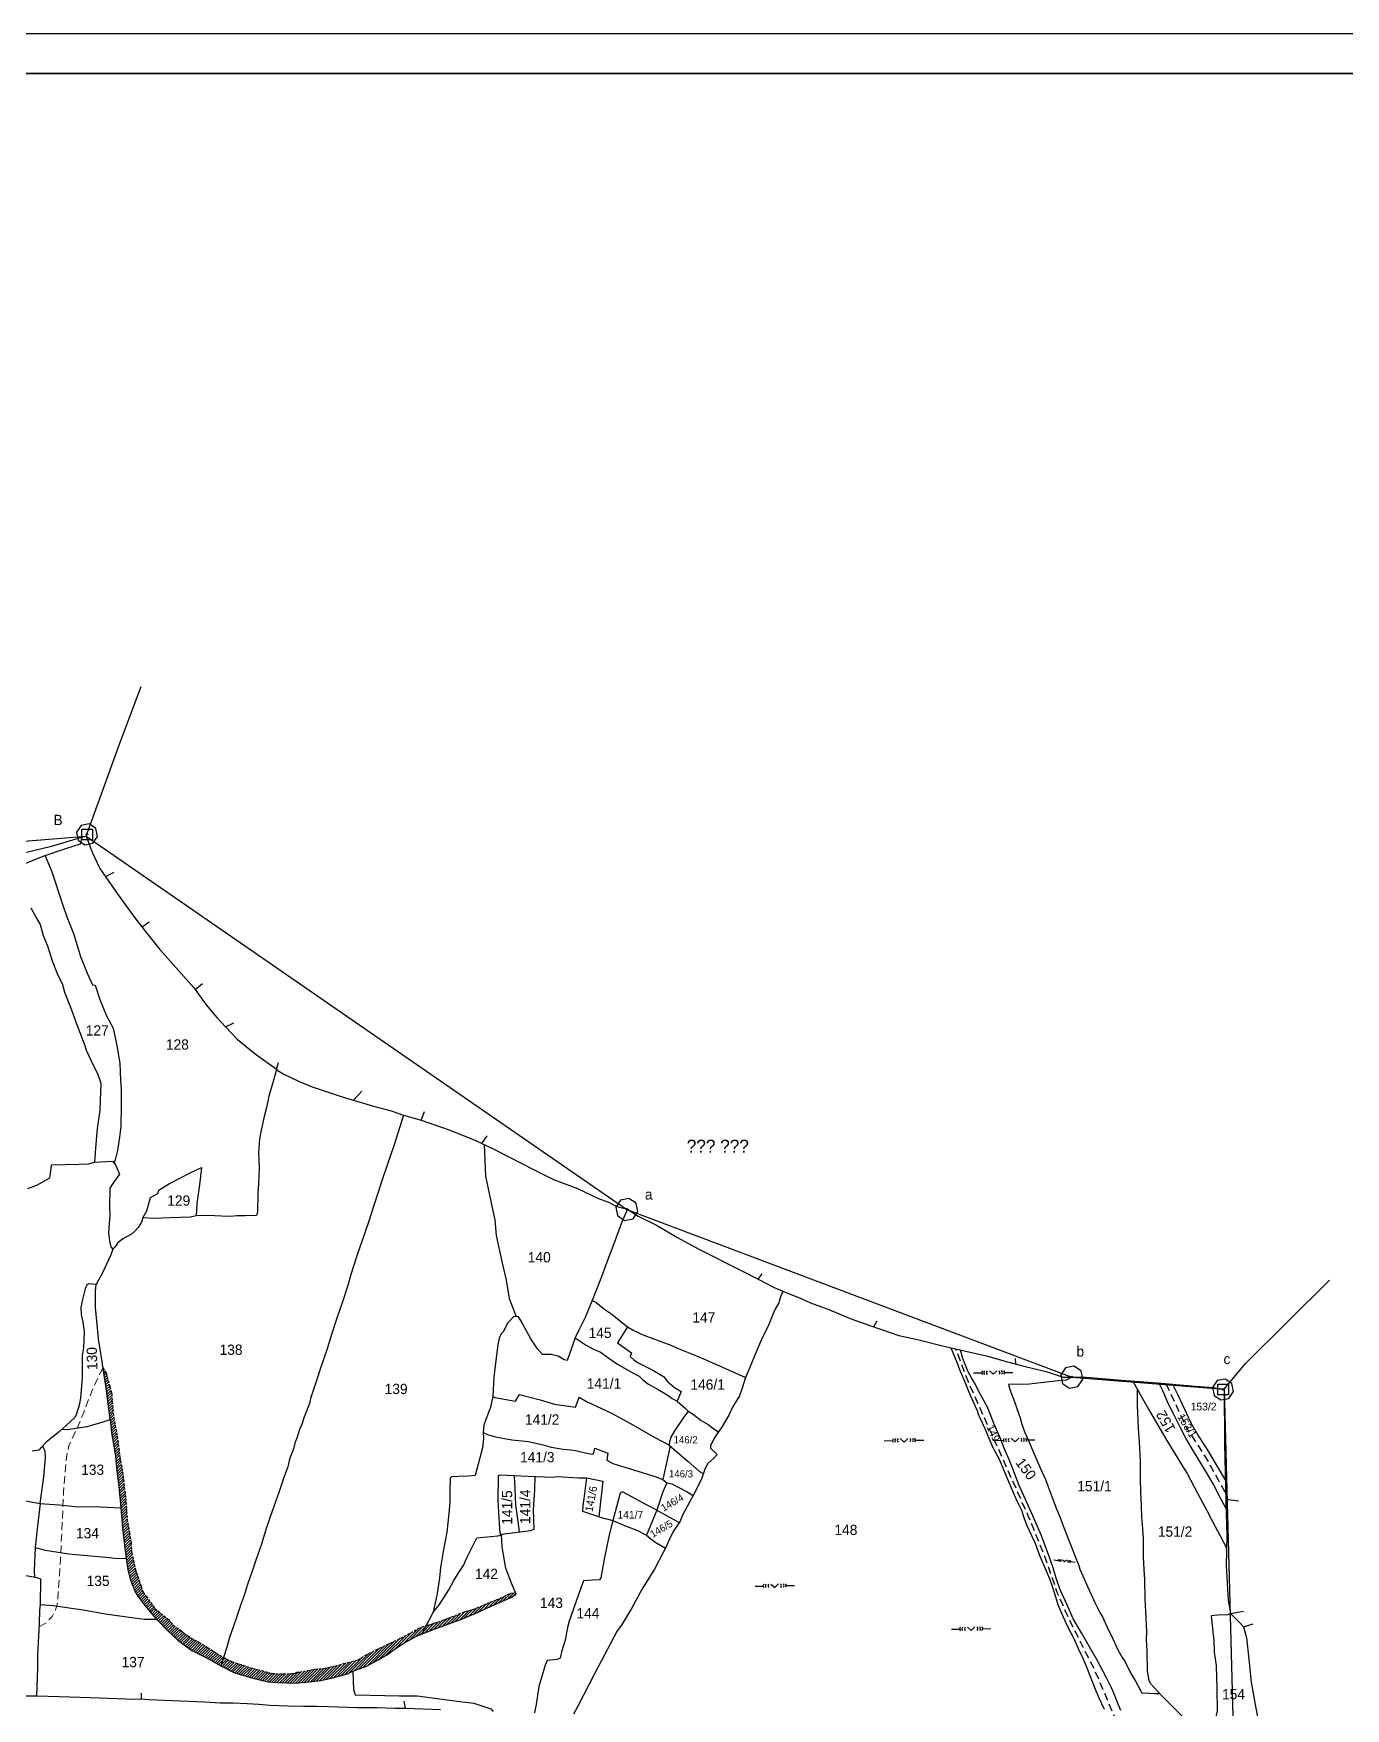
# Model space of a CAD drawing. Header units: millimetres. Extents: x -8 to 13596, y -8 to 3042.
# Drawn here: x 227.4 to 482.6, y 484.5 to 810.3 of the extents above; entities that cross this region are included whole.
import ezdxf

# ---------------------------------------------------------------- set-up
doc = ezdxf.new("R2010")
doc.units = ezdxf.units.MM
doc.header["$MEASUREMENT"] = 0
doc.linetypes.add('ACAD_ISO02W100', pattern=[15, 12, -3])
doc.linetypes.add('DASHED', pattern=[0.75, 0.5, -0.25])
for name, color, linetype in [('Image', 7, 'Continuous'), ('Legend', 250, 'Continuous'), ('Line_Road', 250, 'ACAD_ISO02W100'), ('Line_Traverse', 160, 'Continuous'), ('Poly_Village_Bndry', 250, 'Continuous'), ('Sym_Stone_BandoBast_Chou Pat', 250, 'Continuous'), ('Sym_Stone_Munara', 250, 'Continuous'), ('Sym_Traverse_Stone', 5, 'Continuous'), ('Text_Survey_Gat_No', 7, 'Continuous'), ('Text_Traverse_Stone', 5, 'Continuous')]:
    doc.layers.add(name, color=color, linetype=linetype)
for name, color, linetype, lineweight in [('Line_Miscellaneous', 4, 'Continuous', 20), ('Poly_Survey_Bndry', 250, 'Continuous', 30), ('Sym_Other', 56, 'Continuous', 30), ('Text_Map_Out', 250, 'Continuous', 0)]:
    doc.layers.add(name, color=color, linetype=linetype, lineweight=lineweight)
doc.layers.add('Village_Devide_Line', color=7, linetype='Continuous', true_color=0x000000)
doc.styles.add('Roman', font='Sakal_Marathi_N_Ship.TTF')
doc.styles.add('Text Map', font='')
doc.styles.get('Text Map').set_extended_font_data('Sakal Marathi')
picture_1 = doc.add_image_def('image1.jpg', size_in_pixel=(8950, 12638))

# ---------------------------------------------------------------- blocks, each defined once
blk = doc.blocks.new('Sym_Traverse_Stone')
at = {"layer": 'Sym_Traverse_Stone'}
blk.add_lwpolyline([(3.22, -0.65), (2.74, 1.82), (0.65, 3.22), (-1.82, 2.74), (-3.22, 0.65), (-2.74, -1.82), (-0.65, -3.22), (1.82, -2.74)], close=True, dxfattribs=at)
blk = doc.blocks.new('Sym_Bonda_Bast_Chou Pat')
at = {"color": 0}
blk.add_lwpolyline([(-1.65, -1.65), (-1.65, 1.65), (1.65, 1.65), (1.65, -1.65)], close=True, dxfattribs=at)
blk.add_circle((0.01, 0.03), 0.21, dxfattribs=at)
blk = doc.blocks.new('A$C49D600D6')
at = {"layer": 'Sym_Stone_BandoBast_Chou Pat'}
blk.add_blockref('Sym_Bonda_Bast_Chou Pat', (3.22, 3.22), dxfattribs=at)
at = {"layer": 'Sym_Traverse_Stone'}
blk.add_blockref('Sym_Traverse_Stone', (3.22, 3.22), dxfattribs=at)
blk = doc.blocks.new('Pahadbhalla')
at = {"layer": 'Sym_Other'}
for points in [[(-5.93, 0.49), (-3.47, 0.49)], [(-1.12, 1.05), (0, 0)], [(1.12, 1.05), (0, 0)], [(3.47, 0.49), (5.93, 0.49)]]:
    blk.add_lwpolyline(points, dxfattribs=at)
for centre, start, end in [((-2.75, 0.52), 131.8701, 226.2798), ((-2.09, 0.52), 131.8701, 226.2798), ((-1.31, 0.52), 131.8701, 226.2798), ((1.31, 0.52), 313.7202, 48.1299), ((2.09, 0.52), 313.7202, 48.1299), ((2.75, 0.52), 313.7202, 48.1299)]:
    blk.add_arc(centre, 0.715, start, end, dxfattribs=at)
blk = doc.blocks.new('MINOR TRAVERSE STATION')
at = {"linetype": 'Continuous'}
blk.add_hatch(color=0, dxfattribs=at).paths.add_polyline_path([(0.09, 0, 1), (-0.09, 0, 1)])
at = {"color": 0, "const_width": 0.00123}
blk.add_lwpolyline([(0.86, -0.56), (0, 1.04), (-0.86, -0.56)], close=True, dxfattribs=at)
at = {"color": 0}
blk.add_circle((0, 0), 0.0879, dxfattribs=at)

msp = doc.modelspace()

# ---------------------------------------------------------------- hatches: boundary and pattern name
at = {"layer": 'Sym_Stone_Munara'}
h = msp.add_hatch(dxfattribs=at)
h.set_pattern_fill('ANSI31', color=256, scale=3)
h.paths.add_polyline_path([(242.36, 540.69), (242.63, 538.12), (243.37, 533.55), (243.68, 530.09), (244.06, 527.76), (244.76, 519.65), (245.43, 513.72), (245.81, 511.46), (246.23, 509.65), (247.13, 507.35), (247.7, 506.33), (250.38, 502.95), (251.36, 501.85), (253.63, 499.57), (255.51, 497.81), (258.22, 495.79), (261.47, 494.16), (263.88, 492.8), (264.4, 494.42), (262.38, 495.66), (259.61, 497.43), (258.03, 498.22), (254.61, 500.73), (253.67, 501.79), (251.05, 503.97), (249.35, 506.34), (248.78, 507.06), (247.24, 511.64), (246.53, 514.82), (246.42, 516.75), (245.66, 521.3), (245.34, 525.45), (244.76, 530.55), (244.23, 533.46), (243.74, 537.42), (243.04, 541.08), (242.64, 545.75), (241.56, 549.78), (240.94, 550.84), (241.15, 549.35), (241.56, 546.85)])
h = msp.add_hatch(dxfattribs=at)
h.set_pattern_fill('ANSI31', color=256, scale=3)
h.paths.add_polyline_path([(303.08, 499.04), (310.35, 501.78), (313.31, 502.98), (317.01, 504.68), (320.16, 506.02), (321.31, 506.73), (321.18, 507.05), (320.29, 506.91), (319.53, 506.67), (318.96, 506.28), (312.95, 503.78), (311.42, 503.34), (307.3, 501.77), (304.73, 500.84), (303.8, 500.67), (303.33, 499.79)])
h = msp.add_hatch(dxfattribs=at)
h.set_pattern_fill('ANSI31', color=256, scale=3)
h.paths.add_polyline_path([(263.88, 492.8), (266.4, 491.52), (270.06, 490.42), (273.07, 489.7), (274.84, 489.53), (278.38, 489.46), (281.03, 489.69), (283.31, 489.95), (285.66, 490.5), (288.48, 491.22), (289.54, 491.74), (292.2, 492.74), (294.46, 493.95), (296.33, 495.06), (297.85, 496.15), (299.64, 497.31), (301.91, 498.6), (303.08, 499.04), (303.33, 499.79), (303.8, 500.67), (302.25, 500.05), (300.8, 499.21), (297.53, 497.53), (294.07, 495.92), (291.88, 494.81), (290.56, 493.94), (287.75, 493.25), (286.89, 492.94), (283.82, 492.28), (282.17, 492.16), (279.2, 491.59), (278.67, 491.59), (278.18, 491.31), (275.25, 491.22), (273.79, 491.32), (269.52, 492.49), (266, 493.63), (264.4, 494.42)])

# ---------------------------------------------------------------- linework, layer by layer
at = {"layer": 'Legend'}
msp.add_lwpolyline([(-7.78, 810.3), (732.41, 810.3), (732.41, -7.78), (-7.78, -7.78)], close=True, dxfattribs=at)
at = {"layer": 'Legend', "lineweight": 30}
msp.add_lwpolyline([(593.47, 802.52), (0, 802.52), (0, 0), (593.47, 0)], dxfattribs=at)
at = {"layer": 'Line_Miscellaneous', "linetype": 'DASHED', "ltscale": 3, "flags": 128}
msp.add_lwpolyline([(228.59, 500.45), (229.91, 501.2), (231.1, 502.42), (231.87, 504.09), (232.12, 505.08), (232.69, 513.5), (233.29, 526.66), (233.89, 533.77), (234.34, 535.62), (235.92, 539.05), (237.2, 542.08), (238.78, 546.2), (240.94, 550.84)], dxfattribs=at)
at = {"layer": 'Line_Road', "linetype": 'DASHED', "ltscale": 3, "flags": 128}
for points in [[(438.98, 479.85), (433.82, 491.99), (428.98, 501.53), (426.53, 507.08), (424.31, 513.58), (420.9, 521.98), (416.67, 531.42), (413.18, 539.22), (409.35, 547.77), (406.78, 554.46)], [(447.65, 547.7), (451.73, 538.99), (455.76, 532.73), (459.29, 526.29)]]:
    msp.add_lwpolyline(points, dxfattribs=at)
at = {"layer": 'Line_Traverse'}
for points in [[(55.21, 638.89), (69.55, 640.03), (116.07, 644.25), (137.6, 646.2), (158.77, 647.82), (237.67, 654.2), (342.81, 581.58), (429.38, 548.98)], [(429.39, 548.98), (459.01, 546.61), (461.17, 463.41)]]:
    msp.add_lwpolyline(points, dxfattribs=at)
at = {"layer": 'Poly_Survey_Bndry'}
for points in [[(236.84, 653.97), (236.53, 652.65), (233.66, 651.71), (229.25, 650.22), (225.08, 648.53)], [(229.7, 650.38), (230.93, 647.42), (233.16, 640.73), (233.9, 638.52), (235.24, 635.23), (236.61, 630.75), (237.87, 627.54), (238.91, 625.28), (239.43, 625.22), (240.31, 622.42), (241.65, 619.2), (242.96, 616.85), (243.65, 613.45), (244.22, 610.04), (244.34, 606.67), (244.5, 605.02), (244.49, 601.75), (244.39, 597.7), (244.19, 595.63), (243.78, 593.06), (243.35, 591.21), (243.12, 590.64)], [(226.91, 640.27), (228.02, 638.26), (228.72, 637), (229.35, 634.84), (230.14, 632.84), (231.04, 629.95), (232.02, 627.45), (233.07, 625.33), (233.48, 623.85), (234.8, 620.38), (235.79, 617.69), (236.76, 615.16), (237.42, 613.44), (237.65, 612.57), (239.14, 609.37), (239.88, 608.04), (240.5, 606.35), (240.56, 605.85), (240.42, 602.86), (240.32, 600.79), (239.79, 597.33), (239.49, 593.49), (239.27, 590.8)], [(274.7, 608.77), (274.07, 606.46), (273.2, 603.62), (272.72, 601.4), (272.27, 599.64), (271.71, 596.98), (271.36, 595.32), (271.19, 592.56), (271.32, 589.75), (271.21, 586.61), (271.06, 584.77), (270.99, 581.07), (270.8, 580.38), (268.63, 580.31), (266.97, 580.36), (265.73, 580.23), (263.98, 580.24), (261.3, 580.39), (259.06, 580.33), (258, 580.08), (254.05, 579.94), (250.98, 579.83), (248.69, 579.91), (248.41, 579.12), (247.79, 578.03), (247.14, 577.33), (246.48, 576.74), (244.84, 575.83), (243.79, 575.01), (243.22, 574.14), (242.86, 573.82)], [(299.38, 599.88), (297.58, 594.15), (295.46, 587.9), (293.53, 582.12), (292.56, 579.11), (291.38, 575.54), (290.38, 572.76), (289.15, 568.95), (288.55, 566.76), (287.57, 563.8), (286.44, 560.41), (285.47, 557.47), (284.53, 554.45), (283.27, 550.68), (282.48, 548.32), (281.58, 545.61), (281.31, 544.79), (281.09, 543.85), (280.39, 542.04), (280.01, 541.05), (279.7, 539.92), (279.18, 538.79), (278.72, 537.29), (278.29, 536.14), (277.99, 535.03), (277.24, 532.99), (276.89, 531.52), (276.1, 529.44), (275.16, 526.52), (273.82, 522.91), (272.78, 519.74), (271.71, 516.26), (270.73, 513.57), (269.98, 511.24), (269.05, 508.63), (268.42, 506.51), (267.8, 504.94), (267.12, 502.76), (266.26, 500.32), (265.55, 498.33), (265.04, 496.43), (263.88, 492.8)], [(315.09, 594.17), (315.36, 588.06), (316.98, 580.38), (317.15, 579.56), (317.44, 576.53), (318.54, 571.47), (319.34, 567.82), (319.95, 564.22), (321.3, 560.72)], [(226.34, 585.65), (228.06, 586.29), (230.61, 587.71), (230.76, 588.53), (230.92, 590.26), (236.23, 590.38), (238.22, 590.43), (239.27, 590.8), (242.89, 590.99), (243.48, 590.09), (244.18, 588.43), (242.87, 586.64), (242.28, 585.68), (242.21, 582.14), (242.27, 580.47), (242.04, 577.11), (242.25, 575.41), (242.5, 574.33), (242.86, 573.82), (242.5, 572.76), (241, 569.51), (239.62, 566.96), (238.19, 567.13), (237.84, 566.89), (237.51, 566.1), (236.91, 563.79), (236.65, 562.47), (236.69, 561.13), (237.02, 559.63), (237.28, 557.86), (237.15, 554.63), (236.91, 553.18), (236.9, 548.91), (236.58, 544.88), (236.32, 543.5), (235.71, 541.6), (235.38, 541.04), (233.85, 539.64), (232.4, 538.33), (229.91, 536.3), (228.95, 535.24), (228.47, 534.72), (227.17, 534.56)], [(248.69, 579.91), (249.45, 581.3), (250.21, 583.9), (251.62, 584.7), (251.84, 585.35), (253.88, 586.64), (257.9, 588.7), (260.13, 589.7), (259.7, 586.37), (259.23, 582.72), (259.06, 580.33)], [(342.96, 581.6), (341.77, 578.99), (340.27, 574.9), (338.95, 571.31), (337.77, 568.11), (336.07, 563.85), (334.75, 560.55), (333.52, 558.08), (332.79, 556.57), (331.19, 552.19), (330.64, 552.29), (329.46, 553.02), (328.09, 553.34), (326.43, 553.33), (325.45, 554.48), (324.17, 556.43), (322.3, 559.84), (321.73, 560.67), (320.87, 560.77), (319.7, 559.54), (318.8, 557.78), (318.37, 557.35), (317.98, 556.54), (317.73, 555.25), (317.35, 552.22), (316.93, 548.95), (316.75, 545.23), (316.28, 543.11), (315.52, 541.07), (315.01, 539.68), (314.87, 538.17), (314.94, 537.04), (314.74, 535.23), (314.23, 533.23), (313.61, 530.78), (313.36, 529.8), (311.94, 529.69), (310.08, 529.61), (308.71, 529.55), (308.44, 529.31), (308.4, 526.55), (308.38, 524.63), (308.23, 522.43), (307.82, 518.82), (307.18, 515.46), (306.59, 511.94), (306.38, 509.83), (305.94, 506.84), (305.16, 503.23), (304.38, 501.75), (303.33, 499.79), (303.08, 499.04)], [(232.99, 538.86), (233.97, 538.77), (237.86, 539.34), (241.19, 540.34), (242.36, 540.69), (242.09, 542.81), (241.56, 546.85), (241.15, 549.35), (240.68, 552.77), (240.07, 556.43), (239.81, 559.21), (239.5, 562.5), (239.48, 565.75), (239.62, 566.96)], [(373.16, 565.68), (372.64, 564.41), (372.35, 563.39), (371.65, 562.17), (371.14, 561.04), (370.41, 559.19), (369, 556.25), (368.05, 554), (366.66, 550.7), (365.89, 548.86), (365.21, 546.59), (364.71, 545.34), (363.34, 543.13), (362.66, 541.58), (361.39, 539.38), (360.06, 537.47), (359.61, 536.7), (359.08, 535.57), (359.1, 535.17), (360.38, 533.89), (359.75, 533.22), (358.6, 532.15), (357.99, 531.04), (357.4, 529.33), (356.23, 526.89), (355.04, 524.61), (353.66, 522.13), (353.1, 520.81), (351.86, 518.94), (350.99, 517.17), (350.5, 515.93), (349.96, 514.99), (348.19, 511.61), (345.82, 507.78), (343.74, 503.96), (341.76, 500.69), (340.91, 499.58), (339.07, 496.07), (337.24, 492.6), (335.48, 489.26), (333.24, 484.86), (332.48, 483.37)], [(336.07, 563.85), (336.81, 563.55), (338.54, 562.12), (339.89, 561.23), (342.37, 559.18), (342.94, 558.71), (344.05, 558.07), (346.11, 557.14), (349.65, 555.81), (351.39, 555.16), (352.81, 554.54), (356.71, 552.99), (361.42, 550.87), (365.89, 548.86)], [(342.94, 558.71), (341.01, 555.61), (343.71, 553.7), (343.49, 552.94), (344.16, 552.32), (345.01, 551.71), (348.01, 550.26), (349.95, 549.06), (350.75, 548.11), (352.06, 546.97), (353.37, 546.17), (352.91, 545.05), (352.6, 544.28)], [(332.79, 556.57), (334.91, 555.19), (336.18, 554.45), (337.72, 553.8), (339.35, 552.65), (341.02, 551.48), (343.62, 550.02), (345.19, 549.14), (345.92, 548.45), (347.04, 547.62), (348.89, 546.53), (350.84, 545.37), (351.61, 544.78), (352.6, 544.28), (354.15, 542.9), (354.77, 542.35), (355.79, 541.68), (357.3, 540.51), (358.67, 539.72), (359.56, 539.05), (360.63, 538.29)], [(405.82, 554.67), (406.88, 552.19), (407.53, 550.42), (408.5, 548.16), (409.24, 546.25), (410.1, 544.28), (410.98, 542.45), (411.16, 541.73), (412.45, 538.96), (413.37, 536.79), (414.02, 535.28), (415.27, 532.86), (416.68, 529.55), (418.17, 526.05), (418.66, 524.91), (419.55, 523.06), (420.01, 521.64), (420.57, 520.24), (421.51, 518.18), (422.21, 516.64), (423.01, 514.46), (424.17, 511.74), (425.06, 509.6), (425.56, 508.32), (426.25, 506.06), (426.73, 504.57), (427.7, 502.35), (428.57, 500.34), (429.73, 498.11), (430.6, 496.19), (431.47, 494.3), (432.27, 492.4), (433.02, 490.62), (433.75, 488.6), (434.6, 486.55), (435.64, 484.35)], [(438.86, 484.11), (438.48, 485.02), (437.51, 487.47), (437.06, 488.52), (436.04, 490.58), (434.29, 493.92), (432.53, 496.95), (431.99, 497.89), (431.21, 499.24), (429.61, 501.96), (428.48, 504.67), (427.11, 507.56), (426.29, 509.83), (425.7, 511.87), (424.63, 514.95), (423.3, 518.4), (421.76, 521.99), (420.33, 525.18), (419.06, 528.04), (418.24, 530.27), (417.3, 532.62), (416.35, 534.79), (415.43, 537.14), (414.26, 539.78), (413.52, 541.64), (412.93, 543.11), (411.6, 545.6), (410.4, 547.83), (409.87, 548.82), (409.18, 549.96), (408.18, 552.56), (407.68, 554.27)], [(429.39, 548.98), (428.25, 548.38), (426.15, 548.15), (423.33, 547.83), (421.12, 547.57), (419.15, 547.53), (417.77, 547.62), (417.04, 547.53), (417.28, 546.52), (418.26, 544.05), (418.7, 542.69), (419.29, 541.05), (419.62, 539.81), (420.2, 538.21), (420.84, 536.79), (422.19, 533.72), (423.23, 531.33), (424.21, 529.07), (424.67, 527.84), (425.48, 525.73), (426.34, 523.47), (427.03, 521.79), (427.81, 519.7), (428.56, 517.71), (429.25, 516.09), (430, 514.04), (430.71, 512.31), (430.93, 511.59), (431.51, 510.32), (432.44, 508.13), (433.09, 506.71), (433.83, 505.09), (434.89, 503.04), (435.33, 502.32), (436.17, 500.44), (437.4, 497.94), (438.3, 495.89), (439.17, 494.45), (439.71, 493.55), (440.77, 491.42), (441.74, 489.84), (443, 487.55), (444.52, 487.5), (445.64, 487.39), (446.45, 487.43)], [(441.21, 548.19), (442.79, 545.39), (444.3, 542.73), (445.63, 540.41), (447.83, 536.62), (449.26, 534.31), (450.88, 531.61), (451.79, 530.22), (453.8, 526.42), (455.62, 522.99), (456.74, 520.89), (458.22, 518.07), (459.43, 515.74)], [(459.36, 523.38), (457.97, 525.97), (457.01, 527.89), (455.37, 530.75), (453.04, 534.57), (451.56, 537.11), (450.4, 539.23), (449.25, 541.53), (448.25, 543.55), (447.06, 546.3), (446.29, 547.83)], [(448.91, 547.59), (449.95, 545.5), (452.51, 540.09), (453.98, 537.5), (455.77, 534.74), (457.62, 531.59), (459.23, 528.84)], [(316.75, 545.23), (317.18, 545), (321.17, 544.25), (321.96, 545.55), (325.95, 544.54), (328.73, 543.68), (332.81, 543.14), (333, 543.47), (333.57, 545.06), (334.95, 544.22), (339.86, 541.95), (344.02, 539.69), (348.25, 537.2), (351, 535.82), (352.54, 534.44), (354.75, 532.53), (356.98, 530.61), (357.69, 530.19)], [(450.8, 483.04), (449, 484.84), (446.79, 487.06), (444.65, 489.39), (444.42, 489.96), (444.1, 491.67), (444.02, 495.81), (443.85, 497.88), (443.93, 499.47), (443.84, 502.1), (443.59, 505.81), (443.57, 509.62), (443.45, 511.53), (443.31, 513.95), (443.27, 517.48), (443.17, 519.48), (442.98, 521.77), (442.88, 523.97), (442.76, 526.59), (442.7, 529.29), (442.71, 532.7), (442.52, 536.37), (442.3, 538.95), (442.13, 543.52), (442.13, 545.73), (442.11, 546.61)], [(354.77, 542.35), (353.68, 540.91), (352.09, 538.5), (351.4, 537.27), (351, 535.82)], [(242.36, 540.69), (242.63, 538.12), (243.18, 534.73), (243.37, 533.55), (243.68, 530.09), (244.06, 527.76), (244.43, 523.56), (244.76, 519.65), (245.14, 516.24), (245.43, 513.72), (245.81, 511.46), (246.23, 509.65), (247.13, 507.35), (247.7, 506.33), (249.12, 504.54), (250.38, 502.95), (251.36, 501.85), (253.63, 499.57), (255.51, 497.81), (258.22, 495.79), (261.47, 494.16), (263.88, 492.8), (266.4, 491.52), (270.06, 490.42), (273.07, 489.7), (274.84, 489.53), (278.38, 489.46), (281.03, 489.69), (283.31, 489.95), (285.66, 490.5), (288.48, 491.22), (289.54, 491.74), (292.2, 492.74), (294.46, 493.95), (296.33, 495.06), (297.85, 496.15), (299.64, 497.31), (301.91, 498.6), (305.38, 499.91), (310.35, 501.78), (313.31, 502.98), (317.01, 504.68), (320.16, 506.02), (321.31, 506.73), (320.42, 508.9), (319.65, 510.76), (319.31, 511.8), (318.84, 514.41), (318.6, 516.01), (318.44, 518.27), (318.16, 518.6), (317.99, 521.55), (317.77, 525), (317.84, 529.8), (318.06, 529.93), (325.13, 529.63), (328.47, 529.49), (329.23, 529.65), (333.41, 529.34), (335.05, 529.36), (338.16, 528.71), (337.35, 521.8), (334.26, 522.79), (334.3, 524.01), (334.65, 526.23), (335.05, 529.36)], [(314.87, 538.17), (315.73, 537.83), (316.84, 537.49), (317.63, 537.25), (320.44, 536.78), (323.71, 536.42), (326.53, 535.82), (328.13, 535.35), (330.47, 534.97), (332.49, 534.76), (335.95, 533.95), (336.33, 534.05), (336.58, 535.14), (339.14, 534.14), (338.93, 532.78), (340.13, 532.19), (344.34, 530.89), (348.32, 529.66), (349.82, 529.03), (350.62, 528.42), (351.58, 528.18), (354.53, 526.67), (355.72, 525.91)], [(187.73, 532.66), (192.36, 531.85), (200.76, 529.57), (204.09, 528.76), (207.94, 528.13), (215.24, 526.64), (217.37, 526.12), (220.95, 525.62), (223.29, 525.44), (227.3, 524.65), (228.76, 524.37), (229.43, 529.54), (229.78, 533.29), (229.68, 534.47), (229.24, 535.56)], [(351.27, 535.57), (349.82, 529.03)], [(318.44, 518.27), (318.96, 518.5), (324.16, 519.14), (324.83, 519.37), (324.66, 523.21), (324.94, 527.02), (325.02, 529.63)], [(320.87, 529.81), (320.97, 528.77), (321.19, 524.15), (321.63, 520.85), (321.9, 518.86)], [(350.62, 528.42), (349.84, 526.62), (348.66, 523.11), (346.64, 518.19), (347.49, 517.53), (348.47, 516.76), (350.35, 515.67)], [(348.66, 523.11), (346.76, 524.03), (341.95, 526.64), (341.52, 526.36), (340.11, 521.05), (339.38, 518.27), (338.45, 513.88), (337.76, 509.89), (337.52, 509.52), (336.12, 509.44), (334.39, 509.33), (333.34, 506.47), (331.62, 501.51), (331.3, 500.28), (330.85, 497.77), (330.09, 495.5), (329.87, 494.3), (329.28, 494.01), (327.34, 493.81), (326.96, 492.94), (325.71, 488.78), (325.16, 485.31), (325, 484.4), (324.86, 483.64)], [(228.76, 524.37), (228.16, 519.45), (227.78, 515.83), (227.59, 511.36), (227.66, 509.99)], [(228.76, 524.37), (232.44, 524.11), (235.52, 523.78), (240.39, 523.71), (244.43, 523.56)], [(337.35, 521.8), (340.11, 521.05), (342.02, 520.2), (344.88, 519.1), (346.64, 518.19)], [(348.66, 523.11), (353.02, 520.7)], [(305.16, 503.23), (306.37, 504.71), (308.23, 507.59), (309.19, 509.43), (310.02, 510.75), (311.03, 512.33), (311.37, 513.07), (311.85, 514.06), (312.5, 515.37), (313.34, 517.04), (313.67, 517.69), (317.73, 518.06), (318.44, 518.27)], [(227.78, 515.83), (229.78, 515.27), (234.3, 514.58), (240.75, 513.99), (243.98, 513.69), (245.43, 513.72)], [(228.06, 486.96), (228.26, 492.37), (228.26, 494.92), (228.63, 500.97), (228.65, 503.66), (228.77, 504.75), (228.84, 509.67), (228.15, 509.9), (225.23, 510.46)], [(228.77, 504.75), (231.28, 504.56), (237.1, 503.72), (241.47, 502.89), (246.48, 502.23), (249.04, 501.89), (250.83, 501.86), (251.31, 501.9)], [(460.3, 502.95), (459.72, 502.72), (457.76, 502.64), (456.43, 502.53), (456.85, 498.76), (456.96, 497.79), (457.07, 495.47), (457.44, 492.9), (457.55, 488.38), (457.65, 484), (456.84, 480.83), (456.62, 479.08)], [(289.54, 491.74), (289.67, 488.2), (289.96, 487.17), (298.62, 486.98), (302.03, 486.96), (310.33, 485.88), (313.1, 485.52), (316.38, 484.43), (316.84, 483.93)], [(225.91, 486.98), (228.06, 486.96), (232.42, 486.82), (238.49, 486.62), (243.71, 486.44), (247.29, 486.33), (248.47, 486.37), (249.88, 486.26), (254.44, 486.03), (260.77, 485.79), (263.8, 485.62), (265.48, 485.62), (266.29, 485.62), (269.02, 485.47), (271.26, 485.35), (273.39, 485.16), (276.9, 485.05), (279.95, 484.95), (282.52, 484.94), (284.81, 484.92), (290.33, 484.73), (294.22, 484.7), (297.7, 484.54), (299.75, 484.54), (306.6, 484.28)]]:
    msp.add_lwpolyline(points, dxfattribs=at)
at = {"layer": 'Poly_Survey_Bndry', "linetype": 'DASHED'}
msp.add_lwpolyline([(240.94, 550.84), (241.56, 549.78), (242.27, 547.15), (242.64, 545.75), (243.04, 541.08), (243.74, 537.42), (244.23, 533.46), (244.76, 530.55), (245.34, 525.45), (245.54, 522.88), (245.66, 521.3), (246.08, 518.77), (246.42, 516.75), (246.53, 514.82), (247.24, 511.64), (248.35, 508.33), (248.78, 507.06), (249.35, 506.34), (251.05, 503.97), (253.67, 501.79), (254.61, 500.73), (256.2, 499.56), (258.03, 498.22), (259.61, 497.43), (261.28, 496.36), (262.38, 495.66), (264.4, 494.42), (266, 493.63), (269.52, 492.49), (272.44, 491.69), (273.79, 491.32), (275.25, 491.22), (278.18, 491.31), (278.67, 491.59), (279.2, 491.59), (282.17, 492.16), (283.82, 492.28), (286.89, 492.94), (287.75, 493.25), (289.39, 493.65), (290.56, 493.94), (291.88, 494.81), (294.07, 495.92), (297.53, 497.53), (300.8, 499.21), (302.25, 500.05), (303.8, 500.67), (304.73, 500.84), (307.3, 501.77), (311.42, 503.34), (312.95, 503.78), (314.95, 504.61), (317.47, 505.66), (318.96, 506.28), (319.53, 506.67), (320.29, 506.91), (321.18, 507.05)], dxfattribs=at)
at = {"layer": 'Poly_Village_Bndry'}
msp.add_lwpolyline([(225.32, 650.84), (230.95, 652.25), (233.78, 653.08), (236.84, 653.97), (237.67, 654.2), (238.83, 651.04), (240.33, 647.9), (242.51, 644.73), (244.26, 642.3), (247.32, 638.01), (249.4, 635.36), (251.99, 632.15), (255.09, 628.63), (258.2, 625.1), (258.88, 624.33), (261.03, 621.39), (263.08, 618.9), (264.79, 617.08), (267.04, 614.69), (270.53, 611.84), (274.6, 608.91), (274.8, 608.64), (276.09, 607.88), (278.94, 606.53), (281.66, 605.41), (287.29, 603.57), (293.56, 601.68), (296.98, 600.73), (299.38, 599.88), (302.84, 598.95), (308.26, 597.07), (313.25, 595.04), (316.94, 593.31), (319.89, 591.79), (324.82, 589.26), (328.56, 587.43), (333.21, 585.63), (336.09, 584.27), (337.41, 583.64), (339.14, 583.04), (340.85, 582.17), (342.96, 581.6), (345.02, 580.28), (348.57, 578.5), (352.53, 576.18), (356.98, 573.81), (365.19, 569.61), (368.33, 568), (371.49, 566.39), (373.16, 565.68), (376.86, 564.19), (378.52, 563.42), (382.11, 562.11), (386.24, 560.38), (390.06, 558.99), (394.23, 557.55), (395.72, 557.04), (399.35, 556.28), (403.67, 555.15), (407.6, 554.28), (412.79, 553.13), (416.62, 552), (420.26, 551.04), (424.35, 550.04), (426.48, 549.33), (427.69, 548.97), (429.39, 548.98), (432.12, 548.95), (439.03, 548.35), (446.05, 547.85), (453.37, 547.18), (456.92, 546.94), (459.01, 546.61), (459.06, 535.97), (459.33, 524.84), (459.49, 518.14), (459.35, 512.27), (459.76, 505.56), (460.24, 503.01), (462.07, 501.09), (462.74, 500.39), (463.32, 498.23), (463.75, 494.11), (464.22, 489.63), (464.89, 486.02), (465.49, 482.83)], dxfattribs=at)
at = {"layer": 'Sym_Stone_Munara'}
for points in [[(241.42, 646.32), (243.13, 647.16)], [(248.52, 636.49), (249.93, 637.52)], [(258.88, 624.33), (260.29, 625.54)], [(264.79, 617.08), (266.42, 617.87)], [(274.7, 608.77), (275.06, 610.14)], [(289.64, 602.86), (291.26, 604.55)], [(302.84, 598.95), (303.47, 600.6)], [(314.6, 594.41), (315.63, 595.92)], [(368.33, 568), (369.16, 569.05)], [(390.87, 558.71), (391.5, 559.91)], [(418.44, 551.52), (418.43, 552.61)], [(459.32, 525.21), (461.78, 524.91)], [(460.24, 503.01), (462.72, 503.45)], [(462.74, 500.39), (464.6, 500.97)], [(248.47, 486.37), (248.46, 487.47)], [(299.75, 484.54), (299.53, 485.92)]]:
    msp.add_lwpolyline(points, dxfattribs=at)
at = {"layer": 'Village_Devide_Line'}
for points in [[(237.67, 654.2), (244.22, 672.26), (248.4, 683.27)], [(459.01, 546.61), (463.13, 551.59), (479.48, 567.85)]]:
    msp.add_lwpolyline(points, dxfattribs=at)

# ---------------------------------------------------------------- block references
at = {"layer": 'Sym_Other'}
for p, xscale, yscale, zscale, rotation in [((414.06, 549.51), 0.6470948147142007, 0.6470948147142007, 0.6470948147142007, 0.9482925079431429), ((396.73, 536.34), 0.6470948147142007, 0.6470948147142007, 0.6470948147142007, 0.9482925079431433), ((418.31, 536.39), 0.6470948147142007, 0.6470948147142007, 0.6470948147142007, 0.9482925079431429), ((427.91, 513.02), 0.3537966529999738, 0.3537966529999738, 0.3537966529999738, 354.2422345774236), ((371.59, 508.05), 0.6470948147142007, 0.6470948147142007, 0.6470948147142007, 0.9482925079431433), ((409.8, 499.67), 0.6470948147142007, 0.6470948147142007, 0.6470948147142007, 0.9482925079431433)]:
    msp.add_blockref('Pahadbhalla', p, dxfattribs=dict(at, xscale=xscale, yscale=yscale, zscale=zscale, rotation=rotation))
at = {"layer": 'Sym_Stone_Munara'}
for name, p, xscale, yscale, zscale in [('A$C49D600D6', (235.82, 652.5), 0.6299795058850268, 0.6299795058850268, 0.6299795058850268), ('MINOR TRAVERSE STATION', (342.86, 581.62), 1.877313386862657, 1.877313386862657, 1.877313386862657), ('MINOR TRAVERSE STATION', (429.38, 548.98), 1.877313386862657, 1.877313386862657, 1.877313386862657), ('A$C49D600D6', (456.74, 544.53), 0.6299795058850268, 0.6299795058850268, 0.6299795058850268)]:
    msp.add_blockref(name, p, dxfattribs=dict(at, xscale=xscale, yscale=yscale, zscale=zscale))
at = {"layer": 'Sym_Traverse_Stone', "xscale": 0.6656273457135518, "yscale": 0.6656273457135518, "zscale": 0.6656273457135518}
for p in [(342.81, 581.58), (429.34, 548.95)]:
    msp.add_blockref('Sym_Traverse_Stone', p, dxfattribs=at)

# ---------------------------------------------------------------- texts
at = {"layer": 'Text_Map_Out', "style": 'Text Map'}
msp.add_text('माळे गांव', height=2.5, dxfattribs=at).set_placement((354.47, 592.64))
at = {"layer": 'Text_Survey_Gat_No', "style": 'Text Map'}
for s, height, p in [('127', 2, (237.61, 615.39)), ('128', 2, (253.19, 612.66)), ('129', 2, (253.45, 582.3)), ('140', 2, (323.56, 571.28)), ('147', 2, (355.57, 559.57)), ('145', 2, (335.38, 556.57)), ('138', 2, (263.62, 553.29)), ('139', 2, (295.73, 545.66)), ('141/1', 2, (335.03, 546.72)), ('146/1', 2, (355.19, 546.52)), ('141/2', 2, (323.01, 539.71)), ('153/2', 1.5, (452.48, 542.48)), ('141/3', 2, (322.06, 532.39)), ('133', 2, (236.71, 529.94)), ('151/1', 2, (430.42, 526.75)), ('141/7', 1.5, (341.01, 521.45)), ('134', 2, (235.7, 517.6)), ('148', 2, (383.2, 518.26)), ('151/2', 2, (446.09, 517.91)), ('142', 2, (313.29, 509.68)), ('135', 2, (237.77, 508.33)), ('143', 2, (325.94, 504.05)), ('144', 2, (333.03, 502.04)), ('137', 2, (244.57, 492.54)), ('154', 2, (458.57, 486.29))]:
    msp.add_text(s, height=height, dxfattribs=at).set_placement(p)
for s, height, rotation, p in [('130', 2, 91.6008, (239.87, 550.36)), ('152', 2, 120.3544, (449.61, 538.88)), ('153/1', 1.5, 301.0452, (449.83, 541.27)), ('149', 1.5, 294.1205, (412.72, 539.28)), ('146/2', 1.4, 359.5355, (351.91, 536.09)), ('150', 2, 307.1326, (418.3, 532.3)), ('146/3', 1.4, 359.5355, (351.01, 529.48)), ('141/5', 2, 90, (320.53, 520.24)), ('141/4', 2, 89.7176, (324.03, 520.39)), ('141/6', 1.5, 79.3744, (336.15, 522.68)), ('146/4', 1.4, 30.1511, (349.97, 522.78)), ('146/5', 1.4, 30.1511, (347.85, 517.69))]:
    msp.add_text(s, height=height, rotation=rotation, dxfattribs=at).set_placement(p)
at = {"layer": 'Text_Traverse_Stone', "style": 'Roman'}
for s, p in [('B', (231.32, 656.33)), ('a', (346.34, 583.5)), ('b', (430.26, 552.96)), ('c', (458.86, 551.49))]:
    msp.add_text(s, height=2, dxfattribs=at).set_placement(p)

# ---------------------------------------------------------------- pictures from other files: only their frames are drawn
at = {"layer": 'Image'}
image = msp.add_image(picture_1, insert=(0, 0), size_in_units=(568.33, 802.51), dxfattribs=at)
image.dxf.flags = 7

doc.saveas('drawing.dxf')
